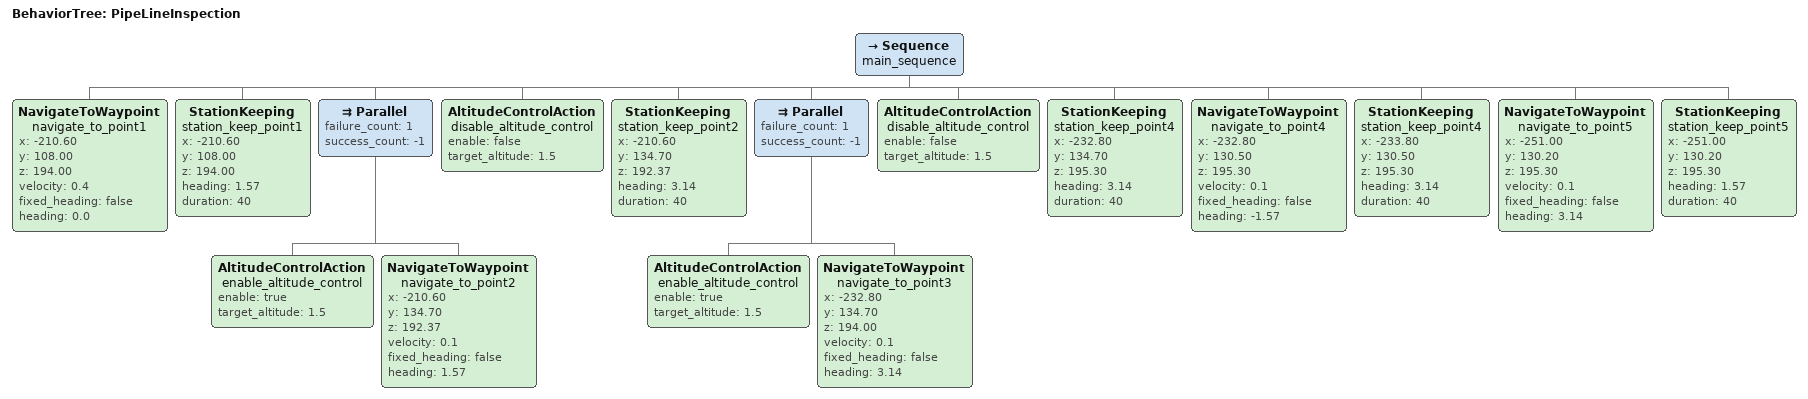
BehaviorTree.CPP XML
<?xml version="1.0" encoding="UTF-8"?>
<root BTCPP_format="4"
      main_tree_to_execute="PipeLineInspection">
  <BehaviorTree ID="PipeLineInspection">
    <Sequence name="main_sequence">
      <NavigateToWaypoint name="navigate_to_point1"
                          x="-210.60"
                          y="108.00"
                          z="194.00"
                          velocity="0.4"
                          fixed_heading="false"
                          heading="0.0"/>
      <StationKeeping name="station_keep_point1"
                      x="-210.60"
                      y="108.00"
                      z="194.00"
                      heading="1.57"
                      duration="40"/>
      <Parallel failure_count="1"
                success_count="-1">
        <AltitudeControlAction name="enable_altitude_control"
                               enable="true"
                               target_altitude="1.5"/>
        <NavigateToWaypoint name="navigate_to_point2"
                            x="-210.60"
                            y="134.70"
                            z="192.37"
                            velocity="0.1"
                            fixed_heading="false"
                            heading="1.57"/>
      </Parallel>
      <AltitudeControlAction name="disable_altitude_control"
                             enable="false"
                             target_altitude="1.5"/>
      <StationKeeping name="station_keep_point2"
                      x="-210.60"
                      y="134.70"
                      z="192.37"
                      heading="3.14"
                      duration="40"/>
      <Parallel failure_count="1"
                success_count="-1">
        <AltitudeControlAction name="enable_altitude_control"
                               enable="true"
                               target_altitude="1.5"/>
        <NavigateToWaypoint name="navigate_to_point3"
                            x="-232.80"
                            y="134.70"
                            z="194.00"
                            velocity="0.1"
                            fixed_heading="false"
                            heading="3.14"/>
      </Parallel>
      <AltitudeControlAction name="disable_altitude_control"
                             enable="false"
                             target_altitude="1.5"/>
      <StationKeeping name="station_keep_point4"
                      x="-232.80"
                      y="134.70"
                      z="195.30"
                      heading="3.14"
                      duration="40"/>
      <NavigateToWaypoint name="navigate_to_point4"
                          x="-232.80"
                          y="130.50"
                          z="195.30"
                          velocity="0.1"
                          fixed_heading="false"
                          heading="-1.57"/>
      <StationKeeping name="station_keep_point4"
                      x="-233.80"
                      y="130.50"
                      z="195.30"
                      heading="3.14"
                      duration="40"/>
      <NavigateToWaypoint name="navigate_to_point5"
                          x="-251.00"
                          y="130.20"
                          z="195.30"
                          velocity="0.1"
                          fixed_heading="false"
                          heading="3.14"/>
      <StationKeeping name="station_keep_point5"
                      x="-251.00"
                      y="130.20"
                      z="195.30"
                      heading="1.57"
                      duration="40"/>
    </Sequence>
  </BehaviorTree>

</root>
